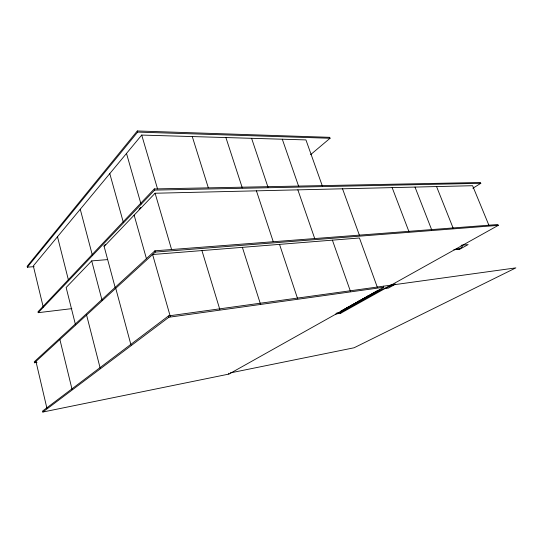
<?xml version="1.0" encoding="UTF-8"?>
<svg xmlns="http://www.w3.org/2000/svg" width="543" height="543" viewBox="0 0 543 543"><rect width="100%" height="100%" fill="white"/><g stroke="black" fill="none" stroke-linecap="round" stroke-linejoin="round"><path stroke-width="0.81" d="M310.616 154.653L330.056 138.261L329.71 137.325L137.304 130.965L27.15 266.287L27.36 267.183L34.1 266.633M27.36 267.183L137.637 132.098L330.056 138.261M322.386 186.106L305.94 139.911L141.709 135.071L33.32 265.914L43.236 307.066M472.885 188.251L480.793 183.317L480.446 182.489L154.287 188.923L38.01 311.757L38.227 312.68L71.839 308.628M38.227 312.68L154.633 190.104L480.793 183.317M103.767 246.101L105.43 244.357M138.994 209.218L140.732 207.399M488.971 225.433L472.6 185.713L155.101 193.24L104.141 246.495L115.36 288.258M107.616 259.602L91.699 260.898L66.144 287.505L75.511 324.809M335.696 314.051L340.719 313.236L498.264 225.365L497.911 224.51L154.925 250.805L34.263 361.801L34.487 362.772L36.999 362.364M34.487 362.772L155.284 252.067L498.264 225.365M230.307 372.912L354.097 347.771L515.85 267.882L168.493 315.924L42.612 411.031L42.843 412.035L228.902 374.086L383.806 287.247L383.426 286.195M42.843 412.035L168.873 317.248L383.806 287.247M340.576 311.336L377.575 290.586M341.832 310.847L348.463 307.134M351.694 305.322L359.357 301.026M360.192 300.557L368.052 296.152M379.503 289.962L375.417 292.249L377.202 291.998M336.293 313.202L340.475 312.53L382.605 288.971M341.296 310.935L342.368 310.766M343.739 310.705L341.975 310.983L349.468 306.788L351.24 306.51M347.92 307.216L349 307.046M351.151 305.404L352.231 305.241M353.12 305.458L351.355 305.729L372.172 294.068L373.951 293.811M359.649 300.639L360.728 300.476M358.814 301.107L359.9 300.944M367.509 296.234L368.595 296.071M383.514 288.747L388.449 288.055L395.616 284.07L391.496 284.641M390.784 284.987L393.173 284.661A8.254 1.554 -19.6 0 1 385.734 287.641M454.416 249.427L459.317 248.918M454.057 249.631L458.957 249.115A10.663 2.118 -20.7 0 0 461.292 245.511M454.036 249.794L459.833 249.189L468.154 244.574L461.163 245.266M436.565 186.568L453.181 228.25M415.001 187.077L431.746 229.967M392.148 187.62L408.994 231.746M342.538 188.794L359.554 235.648M377.446 287.6L359.446 237.99L152.603 254.518L170.319 316.569M332.397 240.155L350.459 291.374M282.299 139.212L298.765 186.643M340.475 312.53L340.719 313.236M297.856 189.853L314.662 238.384M251.592 138.309L268.032 187.294M279.53 244.377L297.632 298.759M256.425 190.837L273.238 241.669M225.895 137.549L242.293 187.871M242.375 247.343L260.43 303.965M192.27 136.558L208.322 187.803M201.935 250.581L219.874 309.632M228.651 373.251L228.902 374.086M141.709 135.071L157.551 188.916M137.304 130.965L137.637 132.098M154.287 188.923L154.633 190.104M155.101 193.24L171.629 249.678M154.925 250.805L155.284 252.067M126.499 153.431L141.01 204.087M168.493 315.924L168.873 317.248M134.135 215.15L146.474 258.787M109.781 173.604L123.363 222.447M115.747 288.299L130.999 345.056M80.255 209.252L92.283 254.891M91.699 260.898L102.023 300.198M86.581 315.028L100.17 368.154M57.497 236.728L68.588 280.663M59.879 339.497L72.029 389.256M35.953 361.428L46.874 408.105"/></g></svg>
